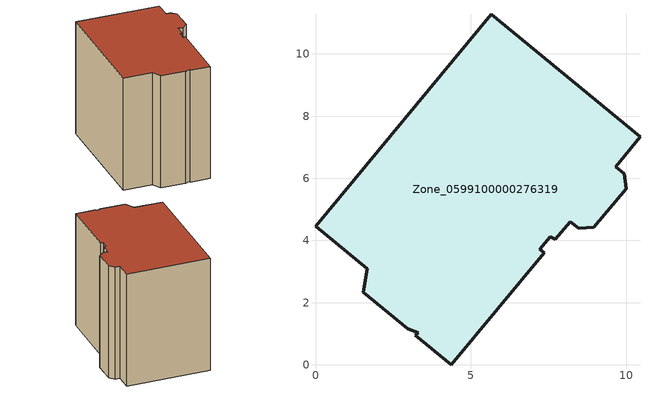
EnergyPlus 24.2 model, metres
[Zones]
Zone_0599100000276319
 floor ground (C_G): 7.35,3.6 4.37,0 3.22,0.95 3.3,1.02 2.97,1.16 1.53,2.34 1.66,3.09 0,4.46 5.65,11.28 10.44,7.33 9.66,6.38 9.93,6.15 9.99,5.67 8.96,4.42 8.47,4.39 8.19,4.61 7.72,4.04 7.56,4.13 7.21,3.72 z0
 wall outside (C_F): 1.66,3.09 1.53,2.34 2.97,1.16 3.3,1.02 3.22,0.95 4.37,0 7.35,3.6 7.21,3.72 7.56,4.13 7.72,4.04 8.19,4.61 8.47,4.39 8.96,4.42 9.99,5.67 9.93,6.15 9.66,6.38 10.44,7.33 5.65,11.28 0,4.46 1.66,3.09 z0:8.73
 roof outside (C_R): 7.21,3.72 7.56,4.13 7.72,4.04 8.19,4.61 8.47,4.39 8.96,4.42 9.99,5.67 9.93,6.15 9.66,6.38 10.44,7.33 5.65,11.28 0,4.46 1.66,3.09 1.53,2.34 2.97,1.16 3.3,1.02 3.22,0.95 4.37,0 7.35,3.6 z8.73
[BUILDING]
Pand.0599100000276319: North Axis=0; Terrain=City; Loads Convergence Tolerance Value=0.04; Temperature Convergence Tolerance Value=0.4; Solar Distribution=FullExterior; Maximum Number of Warmup Days=25; Minimum Number of Warmup Days=1
[Site:Location]
Rotterdam.The.Hague.AP_ZH_NLD Design_Conditions: Latitude=51.96; Longitude=4.45; Time Zone=1; Elevation=-4.5
[SITE:GROUNDTEMPERATURE:BUILDINGSURFACE]
18, 18, 18, 18, 18, 18, 18, 18, 18, 18, 18, 18
[MATERIAL] Thermal Absorptance=0.9; Solar Absorptance=0.7; Visible Absorptance=0.7
Name | Roughness | Thickness | Conductivity | Density | Specific Heat
G.TC.1946-1964 | MediumSmooth | 0.15 | 1 | 540 | 1210
F.TC.1946-1964 | Rough | 0.3 | 0.857143 | 1920 | 840
R.TC.1946-1964 | MediumRough | 0.2 | 0.235294 | 1500 | 1000
[CONSTRUCTION]
C_G: G.TC.1946-1964
C_F: F.TC.1946-1964
C_R: R.TC.1946-1964
[ZONE]
Zone_0599100000276319: Type=1; Multiplier=1; Ceiling Height=Autocalculate; Volume=Autocalculate; Floor Area=autocalculate; Part of Total Floor Area=Yes
[ZONEINFILTRATION:DESIGNFLOWRATE]
Infil_Zone_0599100000276319: Zone or ZoneList or Space or SpaceList=Zone_0599100000276319; Schedule=AlwaysOn; Design Flow Rate Calculation Method=Flow/Area; Flow Rate per Floor Area=0.003; Constant Term Coefficient=1; Temperature Term Coefficient=0; Velocity Term Coefficient=0; Velocity Squared Term Coefficient=0
[HVACTEMPLATE:ZONE:IDEALLOADSAIRSYSTEM]
Zone_0599100000276319: Maximum Heating Supply Air Temperature=50; Minimum Cooling Supply Air Temperature=13; Maximum Heating Supply Air Humidity Ratio=0.0156; Minimum Cooling Supply Air Humidity Ratio=0.0077; Heating Limit=NoLimit; Cooling Limit=NoLimit; Dehumidification Control Type=ConstantSensibleHeatRatio; Cooling Sensible Heat Ratio=0.7; Dehumidification Setpoint=60; Humidification Control Type=None; Humidification Setpoint=30; Outdoor Air Method=None; Outdoor Air Flow Rate per Person=0.00944; Outdoor Air Flow Rate per Zone Floor Area=0; Outdoor Air Flow Rate per Zone=0; Demand Controlled Ventilation Type=None; Outdoor Air Economizer Type=NoEconomizer; Heat Recovery Type=None; Sensible Heat Recovery Effectiveness=0.7; Latent Heat Recovery Effectiveness=0.65
[ZONECONTROL:THERMOSTAT]
ThermostatControl_Zone_0599100000276319: Zone or ZoneList=Zone_0599100000276319; Control Type Schedule=DualSetpointControlType; Control 1=Thermostat_Zone_0599100000276319; Temperature Difference Between Cutout And Setpoint=0
[THERMOSTATSETPOINT:DUALSETPOINT]
Thermostat_Zone_0599100000276319: Heating Setpoint Temperature Schedule=HeatingSetpoint_Zone_0599100000276319; Cooling Setpoint Temperature Schedule=CoolingSetpoint_Zone_0599100000276319
[SCHEDULE:COMPACT]
HeatingSetpoint_Zone_0599100000276319: Through: 12/31, For: AllDays, Until: 24:00, 21
CoolingSetpoint_Zone_0599100000276319: Through: 12/31, For: AllDays, Until: 24:00, 24
DualSetpointControlType: Through: 12/31, For: AllDays, Until: 24:00, 4
AlwaysOn: Through: 12/31, For: AllDays, Until: 24:00, 1
